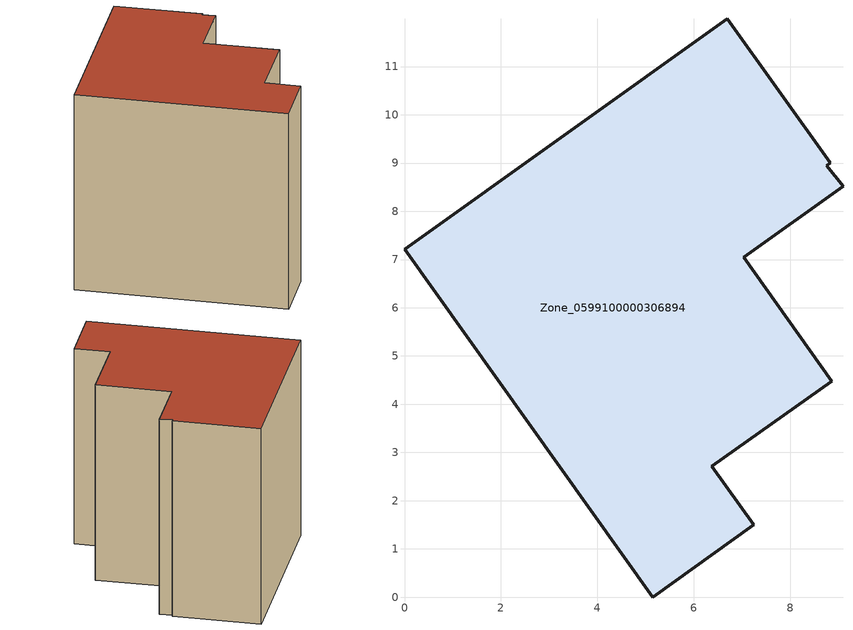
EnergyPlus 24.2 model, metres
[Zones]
Zone_0599100000306894
 floor ground (C_G): 8.75,8.95 9.09,8.52 7.03,7.05 8.86,4.48 6.37,2.71 7.24,1.5 5.15,0 0,7.21 6.69,11.99 8.82,9 z0
 wall outside (C_F): 5.15,0 7.24,1.5 6.37,2.71 8.86,4.48 7.03,7.05 9.09,8.52 8.75,8.95 8.82,9 6.69,11.99 0,7.21 5.15,0 z0:8.83
 roof outside (C_R): 9.09,8.52 8.75,8.95 8.82,9 6.69,11.99 0,7.21 5.15,0 7.24,1.5 6.37,2.71 8.86,4.48 7.03,7.05 z8.83
[BUILDING]
Pand.0599100000306894: North Axis=0; Terrain=City; Loads Convergence Tolerance Value=0.04; Temperature Convergence Tolerance Value=0.4; Solar Distribution=FullExterior; Maximum Number of Warmup Days=25; Minimum Number of Warmup Days=1
[Site:Location]
Rotterdam.The.Hague.AP_ZH_NLD Design_Conditions: Latitude=51.96; Longitude=4.45; Time Zone=1; Elevation=-4.5
[SITE:GROUNDTEMPERATURE:BUILDINGSURFACE]
18, 18, 18, 18, 18, 18, 18, 18, 18, 18, 18, 18
[MATERIAL] Thermal Absorptance=0.9; Solar Absorptance=0.7; Visible Absorptance=0.7
Name | Roughness | Thickness | Conductivity | Density | Specific Heat
G.TC.1975-1991 | MediumSmooth | 0.15 | 0.288461 | 540 | 1210
F.TC.1975-1991 | Rough | 0.3 | 0.230769 | 1920 | 840
R.TC.1975-1991 | MediumRough | 0.2 | 0.153846 | 1500 | 1000
[CONSTRUCTION]
C_G: G.TC.1975-1991
C_F: F.TC.1975-1991
C_R: R.TC.1975-1991
[ZONE]
Zone_0599100000306894: Type=1; Multiplier=1; Ceiling Height=Autocalculate; Volume=Autocalculate; Floor Area=autocalculate; Part of Total Floor Area=Yes
[ZONEINFILTRATION:DESIGNFLOWRATE]
Infil_Zone_0599100000306894: Zone or ZoneList or Space or SpaceList=Zone_0599100000306894; Schedule=AlwaysOn; Design Flow Rate Calculation Method=Flow/Area; Flow Rate per Floor Area=0.003; Constant Term Coefficient=1; Temperature Term Coefficient=0; Velocity Term Coefficient=0; Velocity Squared Term Coefficient=0
[HVACTEMPLATE:ZONE:IDEALLOADSAIRSYSTEM]
Zone_0599100000306894: Maximum Heating Supply Air Temperature=50; Minimum Cooling Supply Air Temperature=13; Maximum Heating Supply Air Humidity Ratio=0.0156; Minimum Cooling Supply Air Humidity Ratio=0.0077; Heating Limit=NoLimit; Cooling Limit=NoLimit; Dehumidification Control Type=ConstantSensibleHeatRatio; Cooling Sensible Heat Ratio=0.7; Dehumidification Setpoint=60; Humidification Control Type=None; Humidification Setpoint=30; Outdoor Air Method=None; Outdoor Air Flow Rate per Person=0.00944; Outdoor Air Flow Rate per Zone Floor Area=0; Outdoor Air Flow Rate per Zone=0; Demand Controlled Ventilation Type=None; Outdoor Air Economizer Type=NoEconomizer; Heat Recovery Type=None; Sensible Heat Recovery Effectiveness=0.7; Latent Heat Recovery Effectiveness=0.65
[ZONECONTROL:THERMOSTAT]
ThermostatControl_Zone_0599100000306894: Zone or ZoneList=Zone_0599100000306894; Control Type Schedule=DualSetpointControlType; Control 1=Thermostat_Zone_0599100000306894; Temperature Difference Between Cutout And Setpoint=0
[THERMOSTATSETPOINT:DUALSETPOINT]
Thermostat_Zone_0599100000306894: Heating Setpoint Temperature Schedule=HeatingSetpoint_Zone_0599100000306894; Cooling Setpoint Temperature Schedule=CoolingSetpoint_Zone_0599100000306894
[SCHEDULE:COMPACT]
HeatingSetpoint_Zone_0599100000306894: Through: 12/31, For: AllDays, Until: 24:00, 21
CoolingSetpoint_Zone_0599100000306894: Through: 12/31, For: AllDays, Until: 24:00, 24
DualSetpointControlType: Through: 12/31, For: AllDays, Until: 24:00, 4
AlwaysOn: Through: 12/31, For: AllDays, Until: 24:00, 1
